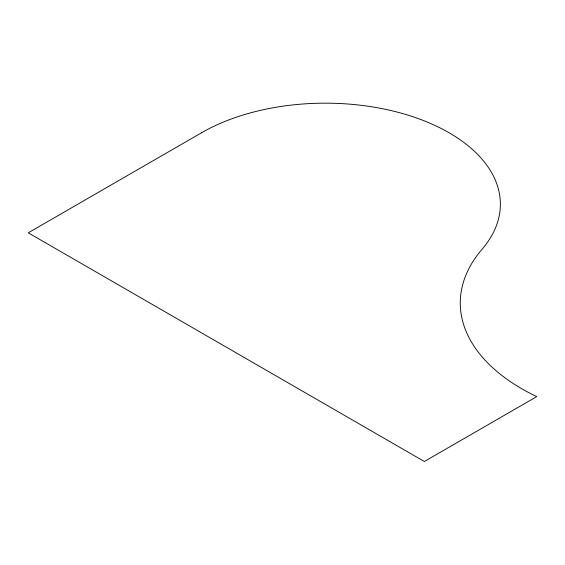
<?xml version="1.0" encoding="UTF-8"?>
<svg xmlns="http://www.w3.org/2000/svg" width="565" height="565" viewBox="0 0 565 565"><rect width="100%" height="100%" fill="white"/><g stroke="black" fill="none" stroke-linecap="round" stroke-linejoin="round"><path stroke-width="0.85" d="M201.543 132.768L28.25 232.815L424.35 461.499L536.75 396.609A210.06 121.277 0 0 1 482.15 249.13A175.051 101.064 0 0 0 427.444 122.146A175.051 101.064 0 0 0 201.543 132.768"/></g></svg>
